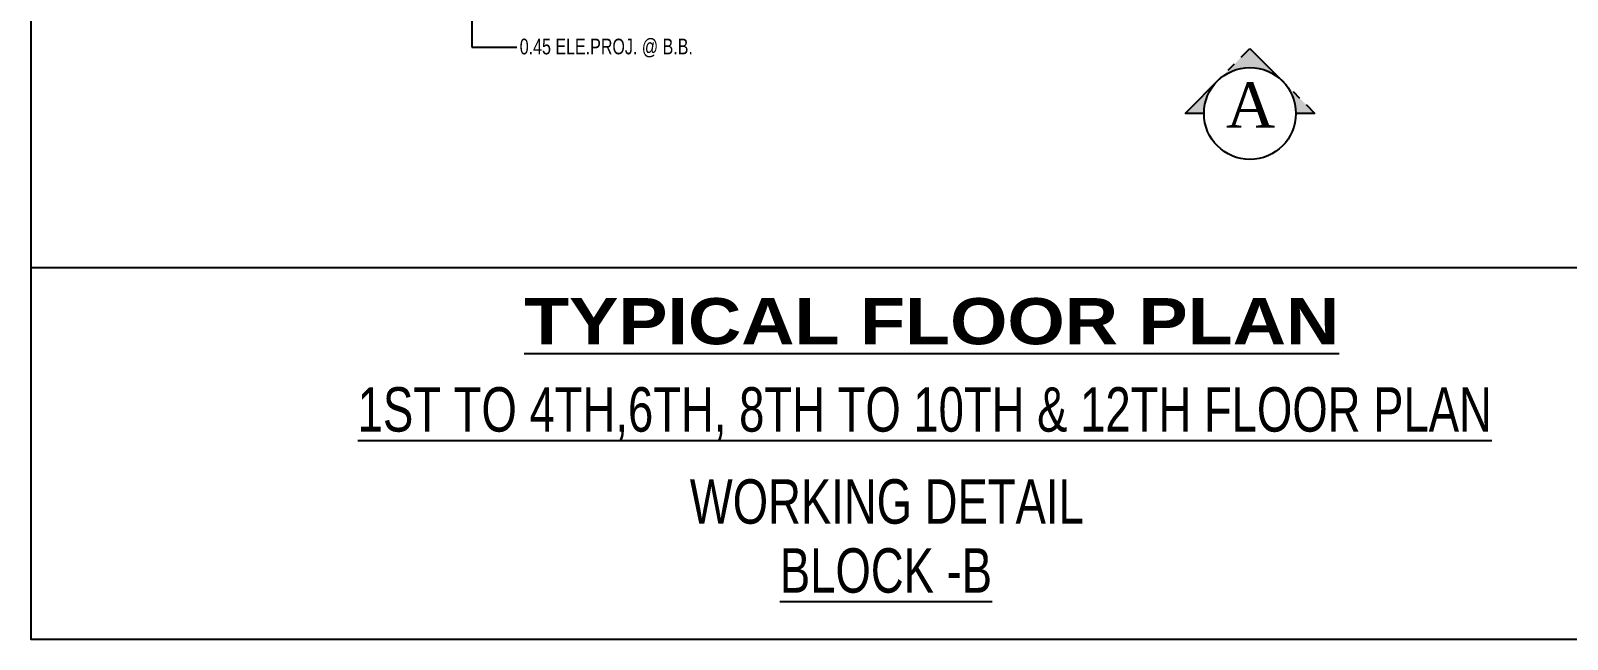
# Model space of a CAD drawing. Header units: inches. Extents: x 14235 to 14499, y 0 to 2549.
# Drawn here: x 14439.61 to 14456.31, y 2346.6 to 2353.21 of the extents above; entities that cross this region are included whole.
import ezdxf
from ezdxf.enums import TextEntityAlignment as Align

# ---------------------------------------------------------------- set-up
doc = ezdxf.new("R2010")
doc.units = ezdxf.units.IN
doc.header["$LTSCALE"] = 0.25
doc.header["$MEASUREMENT"] = 0
doc.linetypes.add('CENTER2', pattern=[1.125, 0.75, -0.125, 0.125, -0.125])
doc.linetypes.add('HIDDEN', pattern=[0.375, 0.25, -0.125])
for name, color, linetype in [('SECLINE', 7, 'HIDDEN'), ('text-large', 7, 'Continuous'), ('wall', 7, 'Continuous'), ('WORK TEX', 6, 'Continuous')]:
    doc.layers.add(name, color=color, linetype=linetype)
doc.styles.add('ARIAL', font='TIMES_0.TTF')
doc.styles.add('ARL', font='swisscl_0.ttf')
doc.styles.add('B', font='ARIBLK_0.TTF')
doc.dimstyles.new('DFSGSG', dxfattribs={"dimtxt": 0.17, "dimasz": 0.18, "dimexe": 0.18, "dimexo": 0.0625, "dimgap": 0.09, "dimtad": 1, "dimzin": 0, "dimdsep": 46, "dimtxsty": 'ARIAL', "dimcen": 0.09, "dimse1": 1, "dimse2": 1, "dimaunit": 1, "dimadec": 0, "dimazin": 0, "dimtfac": 1, "dimtix": 1, "dimtofl": 0, "dimtmove": 0, "dimatfit": 3, "dimfxl": 0, "dimtolj": 1, "dimtzin": 0, "dimarcsym": 0})

msp = doc.modelspace()

# ---------------------------------------------------------------- hatches: boundary and pattern name
at = {"layer": 'SECLINE'}
h = msp.add_hatch(color=254, dxfattribs=at)
h.paths.add_polyline_path([(14452.154, 2352.309), (14452.506, 2352.662, 0.198912), (14452.36, 2352.309)])
h.paths.add_polyline_path([(14452.506, 2352.662), (14452.859, 2353.015), (14453.212, 2352.662, 0.198912), (14452.859, 2352.808, 0.198912)])
h.paths.add_polyline_path([(14453.358, 2352.309, 0.198912), (14453.212, 2352.662), (14453.565, 2352.309)])

# ---------------------------------------------------------------- linework, layer by layer
at = {"layer": 'SECLINE', "linetype": 'CENTER2', "ltscale": 3}
msp.add_lwpolyline([(14452.36, 2352.309), (14452.154, 2352.309), (14452.859, 2353.015), (14453.565, 2352.309), (14453.358, 2352.309)], dxfattribs=at)
at = {"layer": 'SECLINE', "linetype": 'Continuous', "ltscale": 3}
msp.add_circle((14452.859, 2352.309), 0.499, dxfattribs=at)
at = {"layer": 'wall'}
msp.add_line((14456.992, 2350.633), (14439.605, 2350.633), dxfattribs=at)
msp.add_lwpolyline([(14465.728, 2383.541), (14439.605, 2383.541), (14439.605, 2346.599), (14465.728, 2346.599)], close=True, dxfattribs=at)

# ---------------------------------------------------------------- texts
at = {"layer": 'SECLINE', "color": 7, "style": 'ARIAL'}
msp.add_text('A', height=0.49, rotation=359.9991, dxfattribs=at).set_placement((14452.599, 2352.155))
at = {"layer": 'text-large', "style": 'B'}
msp.add_text('%%UTYPICAL FLOOR PLAN', height=0.5013, dxfattribs=at).set_placement((14449.399, 2350.053), align=Align.MIDDLE_CENTER)
at = {"layer": 'text-large', "style": 'ARL'}
for s, p in [('%%U1ST TO 4TH,6TH, 8TH TO 10TH & 12TH FLOOR PLAN', (14449.324, 2348.854)), ('WORKING DETAIL ', (14448.98, 2347.854)), ('%%UBLOCK -B', (14448.902, 2347.105))]:
    msp.add_text(s, height=0.48206, dxfattribs=at).set_placement(p, align=Align.CENTER)
at = {"layer": 'WORK TEX', "style": 'ARL'}
msp.add_text('0.45 ELE.PROJ. @ B.B.', height=0.17, dxfattribs=at).set_placement((14445.862, 2353.036), align=Align.MIDDLE_CENTER)

# ---------------------------------------------------------------- leaders
at = {"layer": 'wall'}
msp.add_leader([(14444.4, 2353.53), (14444.4, 2353.028), (14444.891, 2353.028)], dimstyle='DFSGSG', override={"dimgap": 0.09, "dimtad": 0, "dimarcsym": 1}, dxfattribs=at)

doc.saveas('drawing.dxf')
